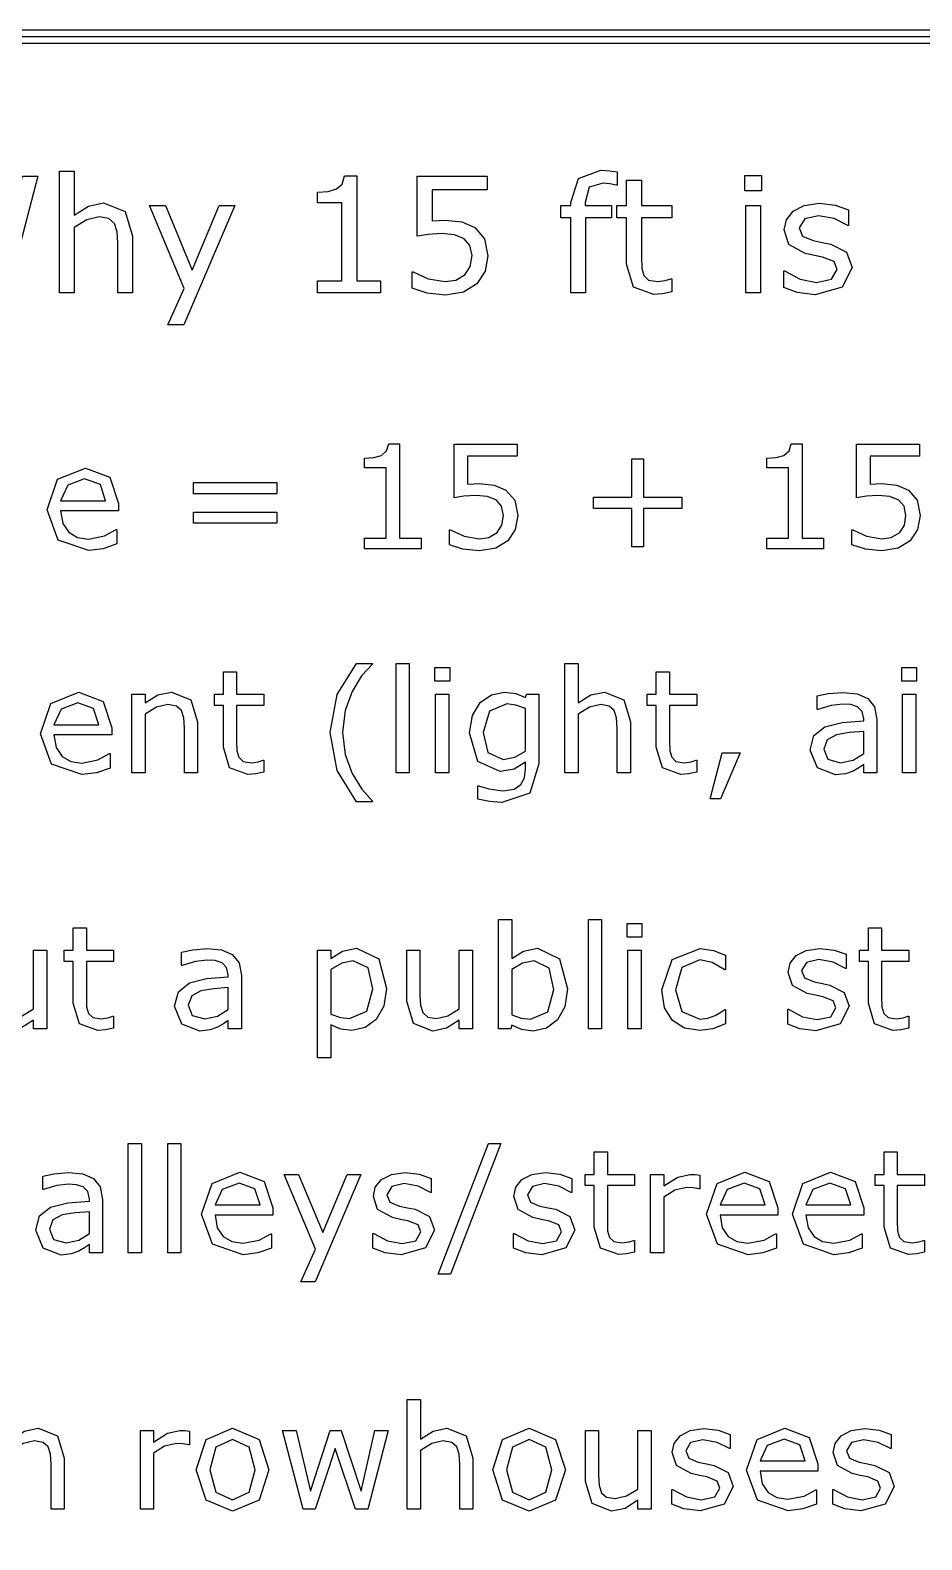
# Model space of a CAD drawing. Header units: inches. Extents: x -33163 to 19162, y -8858 to 30669.
# Drawn here: x 5020 to 5541, y 23492 to 24374 of the extents above; entities that cross this region are included whole.
import ezdxf

# ---------------------------------------------------------------- set-up
doc = ezdxf.new("R2010")
doc.units = ezdxf.units.IN
doc.layers.add('Layer 1', color=7, linetype='Continuous')
doc.layers.add('SOLID-2', color=253, linetype='Continuous')

# ---------------------------------------------------------------- blocks, each defined once
blk = doc.blocks.new('A$C0f725650')
at = {"layer": 'Layer 1', "color": 7}
for points in [[(23.317152, 118.63912), (22.86392, 118.547642), (22.493849, 118.298155), (22.244362, 117.928084), (22.152883, 117.474852), (22.152883, 72.495742), (22.244362, 72.04251), (22.493849, 71.672439), (22.86392, 71.422952), (23.317152, 71.331474), (102.692052, 71.331474), (103.145284, 71.422952), (103.515355, 71.672439), (103.764842, 72.04251), (103.85632, 72.495742), (103.85632, 117.474852), (103.764842, 117.928084), (103.515355, 118.298155), (103.145284, 118.547642), (102.692052, 118.63912), (23.317152, 118.63912)], [(23.317152, 118.533184), (102.692052, 118.533184), (103.104768, 118.45027), (103.441086, 118.223886), (103.66747, 117.887568), (103.750384, 117.474852), (103.750384, 72.495742), (103.66747, 72.083026), (103.441086, 71.746708), (103.104768, 71.520324), (102.692052, 71.43741), (23.317152, 71.43741), (22.904436, 71.520324), (22.568118, 71.746708), (22.341734, 72.083026), (22.25882, 72.495742), (22.25882, 117.474852), (22.341734, 117.887568), (22.568118, 118.223886), (22.904436, 118.45027), (23.317152, 118.533184), (23.317152, 118.533184)], [(23.317152, 118.427248), (102.692052, 118.427248), (103.064253, 118.352899), (103.366818, 118.149618), (103.570099, 117.847053), (103.644448, 117.474852), (103.644448, 72.495742), (103.570099, 72.123541), (103.366818, 71.820976), (103.064253, 71.617695), (102.692052, 71.543346), (23.317152, 71.543346), (22.944951, 71.617695), (22.642386, 71.820976), (22.439105, 72.123541), (22.364757, 72.495742), (22.364757, 117.474852), (22.439105, 117.847053), (22.642386, 118.149618), (22.944951, 118.352899), (23.317152, 118.427248), (23.317152, 118.427248)], [(51.839922, 114.299856), (51.597045, 114.299856), (51.597045, 115.121511), (51.58543, 115.307544), (51.542798, 115.444487), (51.449778, 115.524587), (51.292166, 115.551717), (51.084169, 115.502624), (50.876173, 115.377309), (50.876173, 114.299856), (50.633294, 114.299856), (50.633294, 116.310068), (50.876173, 116.310068), (50.876173, 115.582721), (51.1113, 115.729999), (51.360638, 115.782968), (51.717205, 115.642149), (51.839935, 115.23649), (51.839922, 114.299856)], [(59.848468, 116.074938), (59.835556, 116.074938), (59.730911, 116.098195), (59.617225, 116.111107), (59.389848, 116.041344), (59.320085, 115.792006), (59.320085, 115.742913), (59.758042, 115.742913), (59.758042, 115.538792), (59.327838, 115.538792), (59.327838, 114.299856), (59.084958, 114.299856), (59.084958, 115.538798), (58.920885, 115.538798), (58.920885, 115.742918), (59.084958, 115.742918), (59.084958, 115.79072), (59.212858, 116.184751), (59.582343, 116.322985), (59.728329, 116.315232), (59.848476, 116.297135), (59.848468, 116.074938)], [(50.275421, 116.223509), (49.775452, 114.299856), (49.487356, 114.299856), (49.082988, 115.896657), (48.687664, 114.299856), (48.406029, 114.299856), (47.897016, 116.223509), (48.159273, 116.223509), (48.563641, 114.624126), (48.96155, 116.223509), (49.221222, 116.223509), (49.623007, 114.608622), (50.02479, 116.223509), (50.275421, 116.223509)], [(55.939151, 114.299856), (54.897871, 114.299856), (54.897871, 114.496227), (55.298363, 114.496227), (55.298363, 115.78555), (54.897871, 115.78555), (54.897871, 115.961252), (55.072279, 115.974164), (55.213098, 116.014211), (55.306115, 116.095602), (55.346165, 116.22996), (55.546409, 116.22996), (55.546409, 114.496219), (55.939151, 114.496219), (55.939151, 114.299856)], [(57.715527, 114.910929), (57.666434, 114.653839), (57.532076, 114.447133), (57.309866, 114.307608), (57.012728, 114.259806), (56.709127, 114.293398), (56.462375, 114.372204), (56.462375, 114.644796), (56.480472, 114.644796), (56.728519, 114.529816), (57.007569, 114.483307), (57.184562, 114.509157), (57.338298, 114.599589), (57.423565, 114.732656), (57.453278, 114.912231), (57.418398, 115.08018), (57.324087, 115.189993), (57.160016, 115.258464), (56.945559, 115.279128), (56.725934, 115.263623), (56.545067, 115.232617), (56.545067, 116.223512), (57.702618, 116.223512), (57.702618, 115.997428), (56.794405, 115.997428), (56.794405, 115.485831), (56.908094, 115.493583), (57.008863, 115.496229), (57.282746, 115.469101), (57.498495, 115.376082), (57.658692, 115.19263), (57.715538, 114.910995), (57.715527, 114.910929)], [(60.751511, 114.312776), (60.601651, 114.28306), (60.45825, 114.271445), (60.122354, 114.390301), (60.007371, 114.771414), (60.007371, 115.538808), (59.843301, 115.538808), (59.843301, 115.742929), (60.007371, 115.742929), (60.007371, 116.157631), (60.250251, 116.157631), (60.250251, 115.742929), (60.751511, 115.742929), (60.751511, 115.538808), (60.250251, 115.538808), (60.250251, 114.881227), (60.25541, 114.702943), (60.291584, 114.584087), (60.369099, 114.507863), (60.521543, 114.484606), (60.645567, 114.501407), (60.738586, 114.53112), (60.751498, 114.53112), (60.751511, 114.312776)], [(62.235917, 115.984506), (61.962031, 115.984506), (61.962031, 116.236429), (62.235917, 116.236429), (62.235917, 115.984506)], [(53.529739, 115.742918), (52.687415, 113.767589), (52.42774, 113.767589), (52.696459, 114.369619), (52.12156, 115.742918), (52.385108, 115.742918), (52.828234, 114.673217), (53.275234, 115.742918), (53.529739, 115.742918)], [(62.220412, 114.299856), (61.977533, 114.299856), (61.977533, 115.742918), (62.220412, 115.742918), (62.220412, 114.299856)], [(63.731946, 114.715852), (63.567875, 114.391582), (63.122167, 114.264973), (62.827609, 114.302441), (62.604111, 114.386414), (62.604111, 114.659006), (62.617022, 114.659006), (62.872818, 114.520772), (63.142828, 114.470388), (63.39346, 114.522063), (63.483891, 114.684845), (63.434801, 114.814036), (63.246182, 114.888966), (63.11053, 114.916096), (62.959377, 114.949685), (62.689367, 115.096965), (62.610561, 115.337259), (62.646735, 115.505206), (62.759132, 115.646025), (62.942581, 115.741627), (63.193213, 115.777801), (63.454179, 115.745503), (63.675095, 115.669279), (63.675095, 115.409607), (63.662183, 115.409607), (63.4361, 115.524587), (63.175134, 115.572386), (62.950341, 115.520711), (62.858616, 115.369557), (62.914168, 115.235199), (63.089869, 115.16156), (63.239729, 115.130554), (63.379257, 115.102133), (63.64022, 114.969066), (63.731946, 114.715852), (63.731946, 114.715852)], [(56.609522, 110.066528), (55.672372, 110.066528), (55.672372, 110.243262), (56.032813, 110.243262), (56.032813, 111.403654), (55.672372, 111.403654), (55.672372, 111.561784), (55.829339, 111.5734), (55.956074, 111.609444), (56.039791, 111.682696), (56.075835, 111.803619), (56.256055, 111.803619), (56.256055, 110.243251), (56.609522, 110.243251), (56.609522, 110.066528)], [(58.20826, 110.616493), (58.164077, 110.385112), (58.043155, 110.199079), (57.843167, 110.073505), (57.575742, 110.030484), (57.302502, 110.060715), (57.080422, 110.131639), (57.080422, 110.376974), (57.096694, 110.376974), (57.319936, 110.273493), (57.571083, 110.231633), (57.730375, 110.25489), (57.868739, 110.336281), (57.945479, 110.456042), (57.97222, 110.61766), (57.940827, 110.768813), (57.855949, 110.867643), (57.708283, 110.929267), (57.515272, 110.947867), (57.31761, 110.933924), (57.154828, 110.906018), (57.154828, 111.797824), (58.196624, 111.797824), (58.196624, 111.594347), (57.379234, 111.594347), (57.379234, 111.133911), (57.481554, 111.140896), (57.572245, 111.143278), (57.818741, 111.118857), (58.012916, 111.03514), (58.157092, 110.870035), (58.208252, 110.616562), (58.20826, 110.616493)], [(63.260271, 110.066528), (62.323121, 110.066528), (62.323121, 110.243262), (62.683562, 110.243262), (62.683562, 111.403654), (62.323121, 111.403654), (62.323121, 111.561784), (62.480087, 111.5734), (62.606823, 111.609444), (62.690539, 111.682696), (62.726583, 111.803619), (62.906804, 111.803619), (62.906804, 110.243251), (63.260271, 110.243251), (63.260271, 110.066528)], [(64.859009, 110.616493), (64.814826, 110.385112), (64.693904, 110.199079), (64.493916, 110.073505), (64.226489, 110.030484), (63.953251, 110.060715), (63.731171, 110.131639), (63.731171, 110.376974), (63.747443, 110.376974), (63.970684, 110.273493), (64.221832, 110.231633), (64.381124, 110.25489), (64.519488, 110.336281), (64.596225, 110.456042), (64.622969, 110.61766), (64.591576, 110.768813), (64.506698, 110.867643), (64.359031, 110.929267), (64.166021, 110.947867), (63.968359, 110.933924), (63.805577, 110.906018), (63.805577, 111.797824), (64.847372, 111.797824), (64.847372, 111.594347), (64.029983, 111.594347), (64.029983, 111.133911), (64.132302, 111.140896), (64.222993, 111.143278), (64.46949, 111.118857), (64.663664, 111.03514), (64.807841, 110.870035), (64.859001, 110.616562), (64.859009, 110.616493)], [(51.609835, 110.693233), (50.652918, 110.693233), (50.688962, 110.483945), (50.787792, 110.338604), (50.930807, 110.254887), (51.114517, 110.226984), (51.380778, 110.279306), (51.572627, 110.383951), (51.584242, 110.383951), (51.584242, 110.145593), (51.358674, 110.06769), (51.116827, 110.036297), (50.612209, 110.210705), (50.430824, 110.708348), (50.60407, 111.21413), (51.06218, 111.401328), (51.466807, 111.247849), (51.609822, 110.811829), (51.609835, 110.693233)], [(60.918556, 110.731602), (60.284874, 110.731602), (60.284874, 110.097921), (60.091863, 110.097921), (60.091863, 110.731602), (59.458182, 110.731602), (59.458182, 110.917639), (60.091863, 110.917639), (60.091863, 111.55132), (60.284874, 111.55132), (60.284874, 110.917639), (60.918556, 110.917639), (60.918556, 110.731602)], [(51.397057, 110.860663), (51.309853, 111.126926), (51.050567, 111.221107), (50.77035, 111.117626), (50.652918, 110.860663), (51.397057, 110.860663)], [(54.227114, 110.975773), (52.848128, 110.975773), (52.848128, 111.161809), (54.227114, 111.161809), (54.227114, 110.975773)], [(54.227114, 110.487432), (52.848128, 110.487432), (52.848128, 110.673468), (54.227114, 110.673468), (54.227114, 110.487432)], [(55.80841, 105.883312), (55.542147, 105.883312), (55.222398, 106.398397), (55.108453, 107.027427), (55.222398, 107.656457), (55.542147, 108.171542), (55.80841, 108.171542), (55.80841, 108.159927), (55.628189, 107.963427), (55.470059, 107.705302), (55.356113, 107.390207), (55.313092, 107.027438), (55.354949, 106.663506), (55.470059, 106.349573), (55.629351, 106.091449), (55.80841, 105.894951), (55.80841, 105.883312)], [(56.415348, 106.362366), (56.196757, 106.362366), (56.196757, 108.171555), (56.415348, 108.171555), (56.415348, 106.362366)], [(57.082748, 107.878551), (56.836252, 107.878551), (56.836252, 108.10528), (57.082748, 108.10528), (57.082748, 107.878551)], [(60.070935, 106.362366), (59.852344, 106.362366), (59.852344, 107.101854), (59.841893, 107.269285), (59.803523, 107.392533), (59.719807, 107.464624), (59.577956, 107.489045), (59.390758, 107.444862), (59.20356, 107.332079), (59.20356, 106.362366), (58.98497, 106.362366), (58.98497, 108.171555), (59.20356, 108.171555), (59.20356, 107.516945), (59.415174, 107.649496), (59.63958, 107.697166), (59.96049, 107.570431), (60.070948, 107.205338), (60.070935, 106.362366)], [(64.798546, 107.878551), (64.55205, 107.878551), (64.55205, 108.10528), (64.798546, 108.10528), (64.798546, 107.878551)], [(54.012011, 106.373981), (53.877134, 106.347237), (53.748073, 106.336786), (53.445766, 106.443757), (53.342285, 106.786757), (53.342285, 107.477414), (53.194618, 107.477414), (53.194618, 107.661122), (53.342285, 107.661122), (53.342285, 108.034356), (53.560875, 108.034356), (53.560875, 107.661122), (54.012011, 107.661122), (54.012011, 107.477414), (53.560875, 107.477414), (53.560875, 106.885589), (53.565532, 106.725133), (53.598086, 106.618165), (53.667852, 106.549564), (53.805051, 106.528635), (53.916673, 106.543743), (54.000387, 106.570484), (54.012029, 106.570484), (54.012011, 106.373981)], [(61.166216, 106.373981), (61.031339, 106.347237), (60.902278, 106.336786), (60.599971, 106.443757), (60.49649, 106.786757), (60.49649, 107.477414), (60.348824, 107.477414), (60.348824, 107.661122), (60.49649, 107.661122), (60.49649, 108.034356), (60.715081, 108.034356), (60.715081, 107.661122), (61.166216, 107.661122), (61.166216, 107.477414), (60.715081, 107.477414), (60.715081, 106.885589), (60.719737, 106.725133), (60.752292, 106.618165), (60.822057, 106.549564), (60.959256, 106.528635), (61.070879, 106.543743), (61.154593, 106.570484), (61.166208, 106.570484), (61.166216, 106.373981)], [(51.499374, 106.989057), (50.54246, 106.989057), (50.578504, 106.779769), (50.677333, 106.634429), (50.820348, 106.550712), (51.004056, 106.522809), (51.270319, 106.57513), (51.462169, 106.679776), (51.473784, 106.679776), (51.473784, 106.441418), (51.248216, 106.363514), (51.006369, 106.332122), (50.501751, 106.506529), (50.320366, 107.004173), (50.493612, 107.509955), (50.951722, 107.697153), (51.356349, 107.543674), (51.499361, 107.107654), (51.499374, 106.989057)], [(52.91673, 106.362366), (52.698139, 106.362366), (52.698139, 107.101854), (52.687688, 107.269285), (52.649318, 107.392533), (52.565601, 107.464624), (52.423751, 107.489045), (52.236553, 107.444862), (52.049355, 107.332079), (52.049355, 106.362366), (51.830764, 106.362366), (51.830764, 107.661122), (52.049355, 107.661122), (52.049355, 107.516945), (52.260969, 107.649496), (52.485375, 107.697166), (52.806285, 107.570431), (52.916743, 107.205338), (52.91673, 106.362366)], [(57.068796, 106.362366), (56.850206, 106.362366), (56.850206, 107.661122), (57.068796, 107.661122), (57.068796, 106.362366)], [(58.55475, 106.510032), (58.40476, 106.025179), (57.943161, 105.870535), (57.740848, 105.885643), (57.547837, 105.926339), (57.547837, 106.14958), (57.559452, 106.14958), (57.729209, 106.098421), (57.961753, 106.067028), (58.146625, 106.093769), (58.260571, 106.168183), (58.318707, 106.27748), (58.336143, 106.420495), (58.336143, 106.539092), (58.14662, 106.420495), (57.917565, 106.382125), (57.547821, 106.549556), (57.411783, 107.023945), (57.458291, 107.312298), (57.587352, 107.52275), (57.771063, 107.65065), (57.986164, 107.697158), (58.174526, 107.673901), (58.336143, 107.6053), (58.350087, 107.661111), (58.554726, 107.661111), (58.55475, 106.510032)], [(64.142775, 106.362366), (63.925346, 106.362366), (63.925346, 106.50073), (63.84628, 106.444919), (63.750938, 106.389107), (63.625364, 106.344925), (63.459095, 106.326325), (63.161439, 106.442596), (63.039355, 106.73909), (63.102141, 106.977447), (63.283525, 107.121624), (63.568391, 107.192551), (63.925346, 107.220454), (63.925346, 107.254175), (63.898604, 107.377423), (63.82419, 107.45416), (63.712568, 107.490207), (63.57653, 107.49952), (63.384681, 107.476263), (63.16609, 107.411152), (63.154475, 107.411152), (63.154475, 107.63323), (63.339347, 107.671599), (63.577705, 107.692528), (63.81606, 107.669271), (63.992793, 107.592531), (64.104415, 107.454168), (64.142785, 107.243716), (64.142775, 106.362366)], [(64.784595, 106.362366), (64.566004, 106.362366), (64.566004, 107.661122), (64.784595, 107.661122), (64.784595, 106.362366)], [(51.286599, 107.156488), (51.199395, 107.422751), (50.940109, 107.516932), (50.659892, 107.413451), (50.54246, 107.156488), (51.286599, 107.156488)], [(58.336159, 106.71932), (58.336159, 107.427416), (58.173377, 107.483227), (58.024549, 107.500663), (57.740848, 107.379738), (57.637367, 107.028599), (57.714104, 106.697225), (57.968741, 106.584441), (58.159426, 106.620485), (58.336159, 106.719315), (58.336159, 106.71932)], [(63.925346, 106.682115), (63.925346, 107.04372), (63.689314, 107.026284), (63.475375, 106.992566), (63.323057, 106.908849), (63.264923, 106.754208), (63.332359, 106.585613), (63.53816, 106.529802), (63.748612, 106.573985), (63.925346, 106.68212), (63.925346, 106.682115)], [(61.883611, 106.693727), (61.555727, 105.932146), (61.385968, 105.932146), (61.588281, 106.693727), (61.883611, 106.693727)], [(59.031465, 102.788299), (58.984957, 102.495295), (58.861708, 102.276704), (58.680324, 102.138341), (58.462895, 102.092994), (58.269884, 102.119735), (58.107105, 102.189501), (58.09315, 102.129038), (57.888511, 102.129038), (57.888511, 103.938227), (58.107105, 103.938227), (58.107105, 103.291756), (58.302441, 103.415004), (58.534983, 103.463838), (58.897753, 103.287105), (59.031465, 102.788299), (59.031465, 102.788299)], [(59.593058, 102.129038), (59.374468, 102.129038), (59.374468, 103.938227), (59.593058, 103.938227), (59.593058, 102.129038)], [(60.260458, 103.645223), (60.013962, 103.645223), (60.013962, 103.871952), (60.260458, 103.871952), (60.260458, 103.645223)], [(51.529606, 102.140653), (51.394732, 102.113909), (51.265668, 102.103458), (50.963364, 102.210429), (50.85988, 102.553429), (50.85988, 103.244086), (50.712216, 103.244086), (50.712216, 103.427794), (50.85988, 103.427794), (50.85988, 103.801028), (51.07847, 103.801028), (51.07847, 103.427794), (51.529606, 103.427794), (51.529606, 103.244086), (51.07847, 103.244086), (51.07847, 102.652261), (51.083127, 102.491805), (51.115684, 102.384837), (51.185447, 102.316236), (51.322649, 102.295307), (51.434268, 102.310415), (51.517985, 102.337156), (51.5296, 102.337156), (51.529606, 102.140653)], [(64.671811, 102.140666), (64.536934, 102.113922), (64.407874, 102.103471), (64.105566, 102.210442), (64.002085, 102.553442), (64.002085, 103.244099), (63.854419, 103.244099), (63.854419, 103.427807), (64.002085, 103.427807), (64.002085, 103.801041), (64.220676, 103.801041), (64.220676, 103.427807), (64.671811, 103.427807), (64.671811, 103.244099), (64.220676, 103.244099), (64.220676, 102.652275), (64.225332, 102.491818), (64.257889, 102.38485), (64.327652, 102.316249), (64.464851, 102.29532), (64.576474, 102.310428), (64.660188, 102.33717), (64.671803, 102.33717), (64.671811, 102.140666)], [(50.425024, 102.129038), (50.206434, 102.129038), (50.206434, 102.273215), (49.994818, 102.139502), (49.771576, 102.092994), (49.452991, 102.217403), (49.339046, 102.584825), (49.339046, 103.427794), (49.557637, 103.427794), (49.557637, 102.688306), (49.56695, 102.518549), (49.606484, 102.398788), (49.687875, 102.324374), (49.833213, 102.301117), (50.018085, 102.3453), (50.206447, 102.458084), (50.206447, 103.427791), (50.425038, 103.427791), (50.425024, 102.129038)], [(53.639941, 102.129038), (53.422512, 102.129038), (53.422512, 102.267402), (53.343446, 102.211591), (53.248104, 102.155779), (53.12253, 102.111597), (52.956261, 102.092997), (52.658605, 102.209268), (52.536521, 102.505762), (52.599307, 102.744119), (52.780692, 102.888296), (53.065557, 102.959223), (53.422512, 102.987126), (53.422512, 103.020847), (53.39577, 103.144095), (53.321356, 103.220832), (53.209734, 103.256879), (53.073696, 103.266192), (52.881847, 103.242935), (52.663256, 103.177824), (52.651641, 103.177824), (52.651641, 103.399902), (52.836513, 103.438271), (53.074868, 103.4592), (53.313226, 103.435943), (53.489959, 103.359203), (53.601581, 103.22084), (53.639951, 103.010388), (53.639941, 102.129038)], [(56.040952, 102.794112), (55.995608, 102.504595), (55.867708, 102.283679), (55.686324, 102.149967), (55.466571, 102.103458), (55.282861, 102.125551), (55.116592, 102.194149), (55.116592, 101.649997), (54.898001, 101.649997), (54.898001, 103.427794), (55.116592, 103.427794), (55.116592, 103.291756), (55.311928, 103.413842), (55.544473, 103.463838), (55.909565, 103.285943), (56.040952, 102.794112), (56.040952, 102.794112)], [(57.458307, 102.129038), (57.239717, 102.129038), (57.239717, 102.273215), (57.028101, 102.139502), (56.804859, 102.092994), (56.486274, 102.217403), (56.372329, 102.584825), (56.372329, 103.427794), (56.59092, 103.427794), (56.59092, 102.688306), (56.600233, 102.518549), (56.639767, 102.398788), (56.721155, 102.324374), (56.866496, 102.301117), (57.051368, 102.3453), (57.23973, 102.458084), (57.23973, 103.427791), (57.458321, 103.427791), (57.458307, 102.129038)], [(60.246504, 102.129038), (60.027914, 102.129038), (60.027914, 103.427794), (60.246504, 103.427794), (60.246504, 102.129038)], [(61.639441, 102.210429), (61.431315, 102.129038), (61.223188, 102.099971), (60.965064, 102.140666), (60.763915, 102.266238), (60.632528, 102.477854), (60.58602, 102.776671), (60.760428, 103.27664), (61.223188, 103.458025), (61.441779, 103.426632), (61.639441, 103.349893), (61.639441, 103.106884), (61.627826, 103.106884), (61.420861, 103.226645), (61.213896, 103.268502), (60.91973, 103.142928), (60.812759, 102.776671), (60.917405, 102.415065), (61.213896, 102.289494), (61.348773, 102.30693), (61.472021, 102.352277), (61.56155, 102.403437), (61.627826, 102.45111), (61.639441, 102.45111), (61.639441, 102.210429)], [(63.684662, 102.503434), (63.536999, 102.211591), (63.135859, 102.097645), (62.87076, 102.131364), (62.669611, 102.206939), (62.669611, 102.452274), (62.681226, 102.452274), (62.911445, 102.327862), (63.154454, 102.282517), (63.380021, 102.329026), (63.46141, 102.475528), (63.417227, 102.591799), (63.247471, 102.659239), (63.125384, 102.68366), (62.989346, 102.713891), (62.74634, 102.846442), (62.675413, 103.062706), (62.70797, 103.21386), (62.809125, 103.340595), (62.974231, 103.426638), (63.199798, 103.459192), (63.434668, 103.430125), (63.633492, 103.361524), (63.633492, 103.127818), (63.621877, 103.127818), (63.418399, 103.231301), (63.183532, 103.27432), (62.981218, 103.227812), (62.898666, 103.091774), (62.948661, 102.970851), (63.106792, 102.904576), (63.241668, 102.87667), (63.367242, 102.851085), (63.60211, 102.731327), (63.684662, 102.503434), (63.684662, 102.503434)], [(55.815384, 102.788292), (55.735158, 103.139433), (55.488662, 103.255704), (55.299138, 103.215008), (55.116592, 103.10804), (55.116592, 102.372039), (55.275884, 102.315066), (55.428202, 102.299959), (55.713068, 102.423207), (55.815384, 102.788299), (55.815384, 102.788292)], [(58.805897, 102.782479), (58.729158, 103.134781), (58.4815, 103.255704), (58.288487, 103.213847), (58.107105, 103.10804), (58.107105, 102.3639), (58.266397, 102.305764), (58.418712, 102.289492), (58.702416, 102.408088), (58.805897, 102.782484), (58.805897, 102.782479)], [(53.422512, 102.448787), (53.422512, 102.810392), (53.18648, 102.792956), (52.972541, 102.759238), (52.820223, 102.675521), (52.762089, 102.52088), (52.829526, 102.352285), (53.035326, 102.296474), (53.245778, 102.340657), (53.422512, 102.448792), (53.422512, 102.448787)], [(51.988879, 98.424876), (51.770289, 98.424876), (51.770289, 100.234065), (51.988879, 100.234065), (51.988879, 98.424876)], [(52.642328, 98.424876), (52.423737, 98.424876), (52.423737, 100.234065), (52.642328, 100.234065), (52.642328, 98.424876)], [(57.928045, 100.234065), (57.094376, 98.071409), (56.893227, 98.071409), (57.723406, 100.234065), (57.928045, 100.234065)], [(60.139536, 98.436504), (60.004659, 98.40976), (59.875598, 98.399309), (59.573291, 98.50628), (59.46981, 98.84928), (59.46981, 99.539937), (59.322144, 99.539937), (59.322144, 99.723645), (59.46981, 99.723645), (59.46981, 100.096879), (59.688401, 100.096879), (59.688401, 99.723645), (60.139536, 99.723645), (60.139536, 99.539937), (59.688401, 99.539937), (59.688401, 98.948113), (59.693057, 98.787656), (59.725612, 98.680688), (59.795377, 98.612087), (59.932576, 98.591158), (60.044199, 98.606266), (60.127913, 98.633008), (60.139528, 98.633008), (60.139536, 98.436504)], [(64.931097, 98.436504), (64.79622, 98.40976), (64.66716, 98.399309), (64.364852, 98.50628), (64.261371, 98.849267), (64.261371, 99.539924), (64.113705, 99.539924), (64.113705, 99.723632), (64.261371, 99.723632), (64.261371, 100.096866), (64.479962, 100.096866), (64.479962, 99.723632), (64.931097, 99.723632), (64.931097, 99.539924), (64.479962, 99.539924), (64.479962, 98.948099), (64.484618, 98.787643), (64.517175, 98.680675), (64.586938, 98.612074), (64.724138, 98.591145), (64.83576, 98.606253), (64.919474, 98.632994), (64.931089, 98.632994), (64.931097, 98.436504)], [(51.347059, 98.424876), (51.12963, 98.424876), (51.12963, 98.56324), (51.050567, 98.507429), (50.955222, 98.451617), (50.829651, 98.407435), (50.663382, 98.388835), (50.365726, 98.505106), (50.24364, 98.8016), (50.306428, 99.039957), (50.48781, 99.184134), (50.772676, 99.255061), (51.12963, 99.282964), (51.12963, 99.316685), (51.102889, 99.439933), (51.028475, 99.51667), (50.916852, 99.552717), (50.780814, 99.56203), (50.588968, 99.538773), (50.370377, 99.473662), (50.358736, 99.473662), (50.358736, 99.69574), (50.543608, 99.734109), (50.781965, 99.755038), (51.020323, 99.731781), (51.197056, 99.655041), (51.308676, 99.516678), (51.347046, 99.306226), (51.347059, 98.424876)], [(54.162, 99.051581), (53.205083, 99.051581), (53.241127, 98.842293), (53.339959, 98.696952), (53.482974, 98.613235), (53.666682, 98.585332), (53.932945, 98.637654), (54.124794, 98.742299), (54.13641, 98.742299), (54.13641, 98.503941), (53.910842, 98.426038), (53.668997, 98.394645), (53.164377, 98.569053), (52.982994, 99.066696), (53.156238, 99.572478), (53.61435, 99.759676), (54.018974, 99.606197), (54.161989, 99.170177), (54.162, 99.051581)], [(53.949222, 99.219011), (53.862018, 99.485274), (53.602732, 99.579455), (53.322518, 99.475974), (53.205083, 99.219011), (53.949222, 99.219011)], [(55.616561, 99.723632), (54.85847, 97.945835), (54.624761, 97.945835), (54.866608, 98.487662), (54.349198, 99.723632), (54.586394, 99.723632), (54.985205, 98.760902), (55.387506, 99.723632), (55.616561, 99.723632)], [(56.830439, 98.799272), (56.682775, 98.507429), (56.281635, 98.393483), (56.016536, 98.427202), (55.815384, 98.502777), (55.815384, 98.748112), (55.827, 98.748112), (56.057219, 98.6237), (56.300225, 98.578355), (56.525792, 98.624864), (56.607183, 98.771366), (56.563001, 98.887637), (56.393244, 98.955077), (56.271158, 98.979498), (56.13512, 99.009729), (55.892111, 99.14228), (55.821187, 99.358544), (55.853741, 99.509698), (55.954899, 99.636433), (56.120004, 99.722476), (56.345572, 99.75503), (56.580442, 99.725963), (56.779266, 99.657362), (56.779266, 99.423656), (56.76765, 99.423656), (56.564173, 99.527139), (56.329305, 99.570158), (56.126992, 99.52365), (56.044439, 99.387612), (56.094435, 99.266689), (56.252566, 99.200414), (56.387439, 99.172508), (56.513013, 99.146923), (56.747883, 99.027165), (56.830436, 98.799272), (56.830439, 98.799272)], [(59.152387, 98.799272), (59.004721, 98.507429), (58.603584, 98.393483), (58.338485, 98.427202), (58.137333, 98.502777), (58.137333, 98.748112), (58.148948, 98.748112), (58.379167, 98.6237), (58.622174, 98.578355), (58.847741, 98.624864), (58.929132, 98.771366), (58.884949, 98.887637), (58.715193, 98.955077), (58.593106, 98.979498), (58.457068, 99.009729), (58.21406, 99.14228), (58.143135, 99.358544), (58.17569, 99.509698), (58.276848, 99.636433), (58.441953, 99.722476), (58.66752, 99.75503), (58.902391, 99.725963), (59.101214, 99.657362), (59.101214, 99.423656), (59.089599, 99.423656), (58.886124, 99.527139), (58.651257, 99.570158), (58.448943, 99.52365), (58.366391, 99.387612), (58.416386, 99.266689), (58.574517, 99.200414), (58.709391, 99.172508), (58.834964, 99.146923), (59.069835, 99.027165), (59.152387, 98.799272), (59.152387, 98.799272)], [(61.213886, 99.485274), (61.202271, 99.485274), (61.106928, 99.501546), (60.998796, 99.507367), (60.803457, 99.46202), (60.622074, 99.346911), (60.622074, 98.424876), (60.403484, 98.424876), (60.403484, 99.723632), (60.622074, 99.723632), (60.622074, 99.531783), (60.851129, 99.679449), (61.054604, 99.723632), (61.137157, 99.720139), (61.213896, 99.709688), (61.213886, 99.485274)], [(62.506829, 99.051581), (61.549911, 99.051581), (61.585956, 98.842293), (61.684788, 98.696952), (61.827803, 98.613235), (62.011511, 98.585332), (62.277774, 98.637654), (62.469623, 98.742299), (62.481238, 98.742299), (62.481238, 98.503941), (62.255671, 98.426038), (62.013826, 98.394645), (61.509205, 98.569053), (61.327823, 99.066696), (61.501067, 99.572478), (61.959179, 99.759676), (62.363803, 99.606197), (62.506818, 99.170177), (62.506829, 99.051581)], [(62.294051, 99.219011), (62.206847, 99.485274), (61.947561, 99.579455), (61.667347, 99.475974), (61.549911, 99.219011), (62.294051, 99.219011)], [(63.925346, 99.051581), (62.968428, 99.051581), (63.004472, 98.842293), (63.103305, 98.696952), (63.246317, 98.613235), (63.430028, 98.585332), (63.696291, 98.637654), (63.88814, 98.742299), (63.899755, 98.742299), (63.899755, 98.503941), (63.674187, 98.426038), (63.432343, 98.394645), (62.927722, 98.569053), (62.74634, 99.066696), (62.919584, 99.572478), (63.377696, 99.759676), (63.78232, 99.606197), (63.925335, 99.170177), (63.925346, 99.051581)], [(63.712568, 99.219011), (63.625364, 99.485274), (63.366078, 99.579455), (63.085863, 99.475974), (62.968428, 99.219011), (63.712568, 99.219011)], [(51.12963, 98.744625), (51.12963, 99.10623), (50.893598, 99.088794), (50.679659, 99.055076), (50.527344, 98.971359), (50.469207, 98.816718), (50.536644, 98.648123), (50.742447, 98.592312), (50.952899, 98.636495), (51.12963, 98.74463), (51.12963, 98.744625)], [(57.467607, 94.191548), (57.249017, 94.191548), (57.249017, 94.931036), (57.238566, 95.098467), (57.200196, 95.221715), (57.116482, 95.293806), (56.974628, 95.318227), (56.787431, 95.274044), (56.600233, 95.161261), (56.600233, 94.191548), (56.381642, 94.191548), (56.381642, 96.000737), (56.600233, 96.000737), (56.600233, 95.346127), (56.811849, 95.478678), (57.036252, 95.526348), (57.357163, 95.399613), (57.467621, 95.03452), (57.467607, 94.191548)], [(50.713378, 94.191548), (50.494787, 94.191548), (50.494787, 94.931036), (50.48431, 95.098467), (50.44594, 95.221715), (50.362223, 95.293806), (50.220372, 95.318227), (50.033174, 95.274044), (49.845977, 95.161261), (49.845977, 94.191548), (49.627386, 94.191548), (49.627386, 95.490304), (49.845977, 95.490304), (49.845977, 95.346127), (50.057593, 95.478678), (50.281996, 95.526348), (50.602906, 95.399613), (50.713364, 95.03452), (50.713378, 94.191548)], [(52.781853, 95.251946), (52.770238, 95.251946), (52.674895, 95.268218), (52.56676, 95.274039), (52.371424, 95.228692), (52.190042, 95.113583), (52.190042, 94.191548), (51.971449, 94.191548), (51.971449, 95.490304), (52.190042, 95.490304), (52.190042, 95.298455), (52.419097, 95.446121), (52.622571, 95.490304), (52.705124, 95.486811), (52.781864, 95.47636), (52.781853, 95.251946)], [(54.094563, 94.840345), (53.931781, 94.339214), (53.495764, 94.155504), (53.057419, 94.339214), (52.895801, 94.840345), (53.057419, 95.341476), (53.495764, 95.526348), (53.931781, 95.341476), (54.094563, 94.840345), (54.094563, 94.840345)], [(53.868996, 94.840345), (53.770163, 95.214741), (53.495764, 95.337989), (53.219037, 95.214741), (53.121369, 94.840345), (53.220198, 94.469437), (53.495764, 94.343863), (53.769002, 94.468275), (53.868996, 94.840345), (53.868996, 94.840345)], [(56.066532, 95.490304), (55.728183, 94.191548), (55.52587, 94.191548), (55.19217, 95.192648), (54.860793, 94.191548), (54.659644, 94.191548), (54.317805, 95.490304), (54.545698, 95.490304), (54.784056, 94.484553), (55.108453, 95.490304), (55.288674, 95.490304), (55.621212, 94.484553), (55.84678, 95.490304), (56.066532, 95.490304)], [(58.995421, 94.840345), (58.832639, 94.339214), (58.396619, 94.155504), (57.958277, 94.339214), (57.796659, 94.840345), (57.958277, 95.341476), (58.396619, 95.526348), (58.832639, 95.341476), (58.995421, 94.840345), (58.995421, 94.840345)], [(58.769853, 94.840345), (58.671021, 95.214741), (58.396619, 95.337989), (58.119894, 95.214741), (58.022226, 94.840345), (58.121056, 94.469437), (58.396619, 94.343863), (58.669859, 94.468275), (58.769853, 94.840345), (58.769853, 94.840345)], [(60.410448, 94.191548), (60.191857, 94.191548), (60.191857, 94.335725), (59.980244, 94.202012), (59.757002, 94.155504), (59.438415, 94.279913), (59.324469, 94.647335), (59.324469, 95.490304), (59.54306, 95.490304), (59.54306, 94.750816), (59.552373, 94.581059), (59.591905, 94.461298), (59.673296, 94.386884), (59.818636, 94.363627), (60.003508, 94.40781), (60.191868, 94.520594), (60.191868, 95.490301), (60.410458, 95.490301), (60.410448, 94.191548)], [(61.768502, 94.565944), (61.620838, 94.274101), (61.219701, 94.160155), (60.9546, 94.193874), (60.75345, 94.269449), (60.75345, 94.514784), (60.765066, 94.514784), (60.995285, 94.390372), (61.238294, 94.345027), (61.463861, 94.391536), (61.545249, 94.538038), (61.501067, 94.654309), (61.33131, 94.721749), (61.209226, 94.74617), (61.073188, 94.776401), (60.83018, 94.908952), (60.759253, 95.125216), (60.79181, 95.27637), (60.892965, 95.403105), (61.058073, 95.489148), (61.28364, 95.521702), (61.518508, 95.492635), (61.717334, 95.424034), (61.717334, 95.190328), (61.705719, 95.190328), (61.502244, 95.293811), (61.267374, 95.33683), (61.06506, 95.290322), (60.982508, 95.154284), (61.032506, 95.033361), (61.190634, 94.967086), (61.325511, 94.93918), (61.451084, 94.913595), (61.685952, 94.793837), (61.768505, 94.565944), (61.768502, 94.565944)], [(63.168416, 94.818253), (62.211499, 94.818253), (62.247543, 94.608965), (62.346375, 94.463624), (62.489387, 94.379907), (62.673098, 94.352004), (62.939361, 94.404326), (63.13121, 94.508971), (63.142825, 94.508971), (63.142825, 94.270613), (62.917258, 94.19271), (62.675413, 94.161317), (62.170792, 94.335725), (61.98941, 94.833368), (62.162654, 95.33915), (62.620766, 95.526348), (63.02539, 95.372869), (63.168405, 94.936849), (63.168416, 94.818253)], [(62.955638, 94.985683), (62.868434, 95.251946), (62.609148, 95.346127), (62.328934, 95.242646), (62.211499, 94.985683), (62.955638, 94.985683)], [(64.42764, 94.565944), (64.279974, 94.274101), (63.878837, 94.160155), (63.613738, 94.193874), (63.412586, 94.269449), (63.412586, 94.514784), (63.424202, 94.514784), (63.654418, 94.390372), (63.897427, 94.345027), (64.122994, 94.391536), (64.204385, 94.538038), (64.160203, 94.654309), (63.990444, 94.721749), (63.86836, 94.74617), (63.732322, 94.776401), (63.489313, 94.908952), (63.418386, 95.125216), (63.450943, 95.27637), (63.552101, 95.403105), (63.717206, 95.489148), (63.942774, 95.521702), (64.177641, 95.492635), (64.376468, 95.424034), (64.376468, 95.190328), (64.364852, 95.190328), (64.161377, 95.293811), (63.926507, 95.33683), (63.724196, 95.290322), (63.641641, 95.154284), (63.691639, 95.033361), (63.84977, 94.967086), (63.984644, 94.93918), (64.110218, 94.913595), (64.345088, 94.793837), (64.42764, 94.565944), (64.42764, 94.565944)]]:
    blk.add_lwpolyline(points, dxfattribs=at)

msp = doc.modelspace()

# ---------------------------------------------------------------- block references
at = {"layer": 'SOLID-2', "xscale": 35.3548193792485, "yscale": 35.3548193792485, "zscale": 35.3548193792485}
msp.add_blockref('A$C0f725650', (3247.20147, 20180.01122), dxfattribs=at)

doc.saveas('drawing.dxf')
